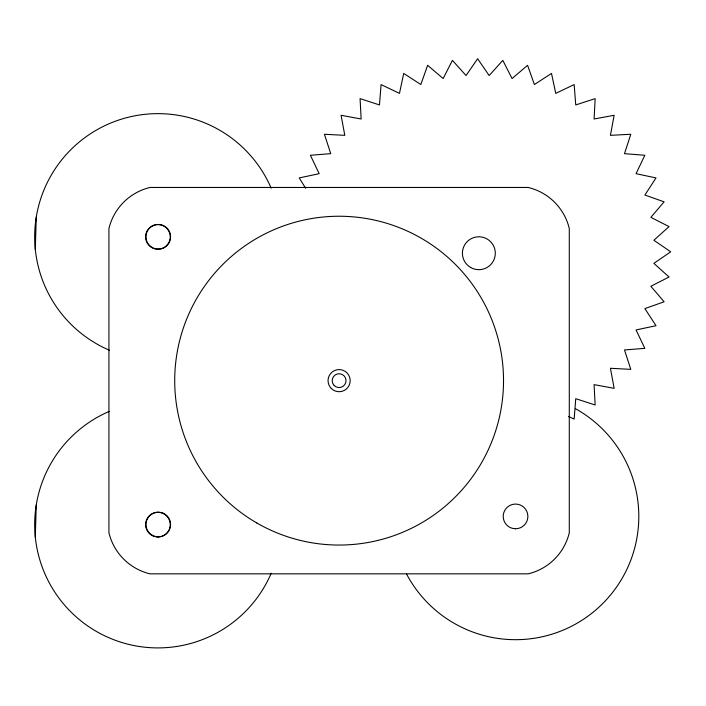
<?xml version="1.0" encoding="UTF-8"?>
<svg xmlns="http://www.w3.org/2000/svg" width="706" height="706" viewBox="0 0 706 706"><rect width="100%" height="100%" fill="white"/><g stroke="black" fill="none" stroke-linecap="round" stroke-linejoin="round"><path stroke-width="1.06" d="M35.3 249.333L36.262 217.174M35.3 537.063L36.262 504.896M568.542 416.575L574.154 419.029L575.752 398.687L595.158 404.997L594.081 384.62L614.149 388.344L610.425 368.285L630.802 369.353L624.492 349.947L644.834 348.358L636.044 329.94L656.006 325.704L644.887 308.593L664.117 301.789L650.861 286.274L669.05 277.017L653.88 263.364L670.7 251.813L653.88 240.261L669.05 226.608L650.861 217.351L664.117 201.837L644.887 195.032L656.006 177.921L636.044 173.685L644.834 155.267L624.492 153.67L630.802 134.264L610.425 135.34L614.149 115.281L594.081 119.005L595.158 98.628L575.752 104.938L574.154 84.588L555.737 93.377L551.501 73.424L534.389 84.535L527.585 65.305L512.071 78.56L502.813 60.372L489.17 75.542L477.609 58.722L466.057 75.542L452.414 60.372L443.147 78.56L427.642 65.305L420.829 84.535L403.717 73.424L399.481 93.377L381.072 84.588L379.475 104.938L360.069 98.628L361.145 119.005L341.077 115.281L344.802 135.34L324.425 134.264L330.735 153.67L310.393 155.267L319.183 173.685L299.22 177.921L305.672 188.334M271.219 573.246A123.268 123.268 0 0 1 70.812 611.837A123.268 123.268 0 0 1 109.245 411.395M109.333 350.194A123.268 123.268 0 0 1 70.741 149.778A123.268 123.268 0 0 1 271.183 188.211M575.681 408.818A123.268 123.268 0 0 1 601.618 604.654A123.268 123.268 0 0 1 406.479 573.872M528.185 187.461L150.034 187.461A55.492 55.492 0 0 0 108.927 228.567L108.927 532.73A55.492 55.492 0 0 0 150.034 573.837L528.185 573.837A55.492 55.492 0 0 0 569.292 532.73L569.292 228.567A55.492 55.492 0 0 0 528.185 187.461M157.941 249.244L154.746 248.821A12.329 12.329 0 0 1 148.498 228.982A12.329 12.329 0 0 1 169.113 231.7A12.329 12.329 0 0 1 157.941 249.244M515.539 528.75L512.353 528.326A12.329 12.329 0 0 1 506.096 508.488A12.329 12.329 0 0 1 526.72 511.206A12.329 12.329 0 0 1 515.539 528.75M157.941 536.966L154.746 536.551A12.329 12.329 0 0 1 148.498 516.713A12.329 12.329 0 0 1 169.113 519.422A12.329 12.329 0 0 1 157.941 536.966M152.09 247.462A12.329 12.329 0 0 0 170.587 236.784A12.329 12.329 0 0 0 152.09 226.105A12.329 12.329 0 0 0 152.09 247.462M152.09 535.192A12.329 12.329 0 0 0 170.587 524.514A12.329 12.329 0 0 0 152.09 513.836A12.329 12.329 0 0 0 152.09 535.192M470.637 267.468A16.441 16.441 0 0 0 495.303 253.225A16.441 16.441 0 0 0 470.637 238.99A16.441 16.441 0 0 0 470.637 267.468M256.905 523.031A164.419 164.419 0 0 0 503.528 380.649A164.419 164.419 0 0 0 256.905 238.266A164.419 164.419 0 0 0 256.905 523.031M334.22 385.538A6.919 6.919 0 0 0 345.79 382.44A6.919 6.919 0 0 0 337.318 373.968A6.919 6.919 0 0 0 334.22 385.538M331.29 388.468A11.058 11.058 0 0 0 349.797 383.508A11.058 11.058 0 0 0 336.25 369.962A11.058 11.058 0 0 0 331.29 388.468"/></g></svg>
